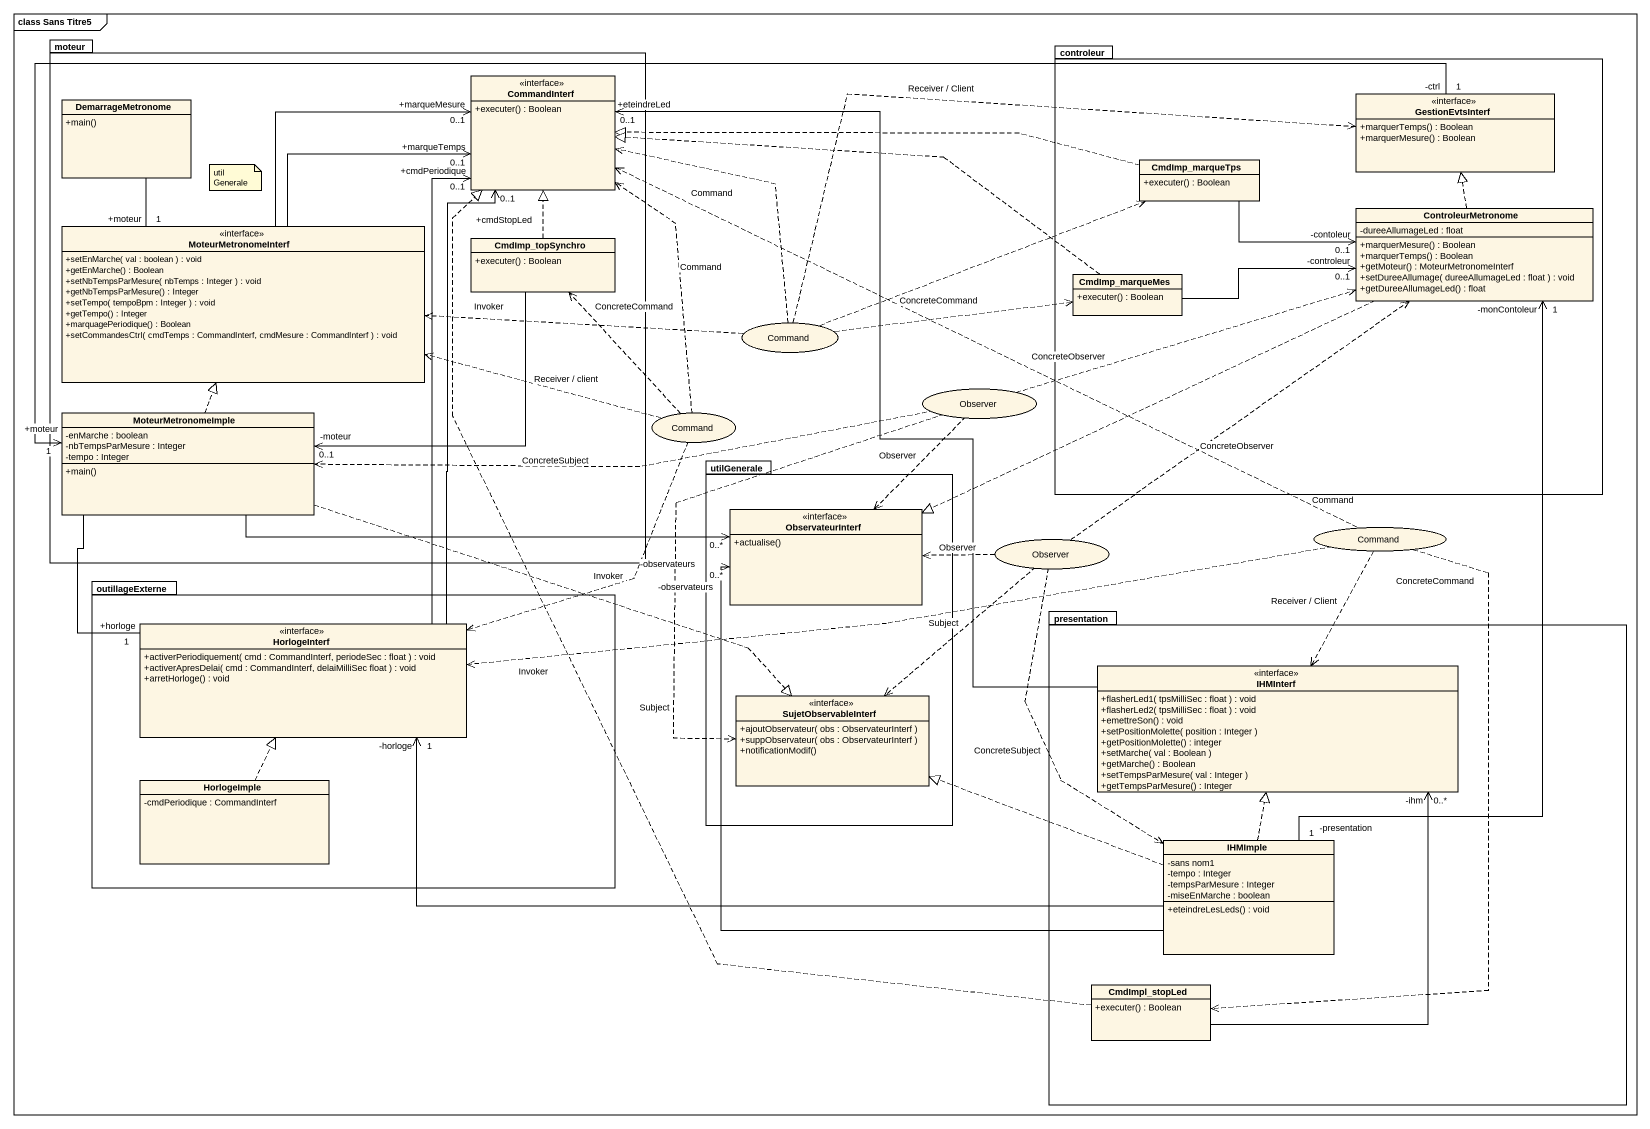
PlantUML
@startuml
mainframe class Sans Titre5
allowmixing
hide circle
hide empty members
skinparam classAttributeIconSize 0
package moteur {
  interface CommandInterf {
    +executer() : Boolean
  }
  class DemarrageMetronome {
    +main()
  }
  interface MoteurMetronomeInterf {
    +setEnMarche( val : boolean ) : void
    +getEnMarche() : Boolean
    +setNbTempsParMesure( nbTemps : Integer ) : void
    +getNbTempsParMesure() : Integer
    +setTempo( tempoBpm : Integer ) : void
    +getTempo() : Integer
    +marquagePeriodique() : Boolean
    +setCommandesCtrl( cmdTemps : CommandInterf, cmdMesure : CommandInterf ) : void
  }
  class CmdImp_topSynchro {
    +executer() : Boolean
  }
  class MoteurMetronomeImple {
    -enMarche : boolean
    -nbTempsParMesure : Integer
    -tempo : Integer
    +main()
  }
}
package controleur {
  interface GestionEvtsInterf {
    +marquerTemps() : Boolean
    +marquerMesure() : Boolean
  }
  class CmdImp_marqueTps {
    +executer() : Boolean
  }
  class ControleurMetronome {
    -dureeAllumageLed : float
    +marquerMesure() : Boolean
    +marquerTemps() : Boolean
    +getMoteur() : MoteurMetronomeInterf
    +setDureeAllumage( dureeAllumageLed : float ) : void
    +getDureeAllumageLed() : float
  }
  class CmdImp_marqueMes {
    +executer() : Boolean
  }
}
usecase Command
usecase Observer
usecase "Command" as Command_2
package utilGenerale {
  interface ObservateurInterf {
    +actualise()
  }
  interface SujetObservableInterf {
    +ajoutObservateur( obs : ObservateurInterf )
    +suppObservateur( obs : ObservateurInterf )
    +notificationModif()
  }
}
usecase "Observer" as Observer_2
usecase "Command" as Command_3
package outillageExterne {
  interface HorlogeInterf {
    +activerPeriodiquement( cmd : CommandInterf, periodeSec : float ) : void
    +activerApresDelai( cmd : CommandInterf, delaiMilliSec float ) : void
    +arretHorloge() : void
  }
  class HorlogeImple {
    -cmdPeriodique : CommandInterf
  }
}
package presentation {
  interface IHMInterf {
    +flasherLed1( tpsMilliSec : float ) : void
    +flasherLed2( tpsMilliSec : float ) : void
    +emettreSon() : void
    +setPositionMolette( position : Integer )
    +getPositionMolette() : integer
    +setMarche( val : Boolean )
    +getMarche() : Boolean
    +setTempsParMesure( val : Integer )
    +getTempsParMesure() : Integer
  }
  class IHMImple {
    -sans nom1
    -tempo : Integer
    -tempsParMesure : Integer
    -miseEnMarche : boolean
    +eteindreLesLeds() : void
  }
  class CmdImpl_stopLed {
    +executer() : Boolean
  }
}
GestionEvtsInterf "-ctrl\n1" -left-> "+moteur\n1" MoteurMetronomeImple
DemarrageMetronome -- "+moteur\n1" MoteurMetronomeInterf
CmdImp_marqueTps .left.|> CommandInterf
CmdImp_marqueTps -right-> "-contoleur\n0..1" ControleurMetronome
ControleurMetronome .up.|> GestionEvtsInterf
ControleurMetronome .left.|> ObservateurInterf
MoteurMetronomeInterf -right-> "+marqueTemps\n0..1" CommandInterf
MoteurMetronomeInterf -right-> "+marqueMesure\n0..1" CommandInterf
CmdImp_topSynchro .up.|> CommandInterf
CmdImp_topSynchro -left-> "-moteur\n0..1" MoteurMetronomeImple
CmdImp_marqueMes .left.|> CommandInterf
CmdImp_marqueMes -right-> "-controleur\n0..1" ControleurMetronome
Command .up.> CommandInterf : Command
Command .right.> GestionEvtsInterf : Receiver / Client
Command .right.> CmdImp_marqueTps : ConcreteCommand
Command .left.> MoteurMetronomeInterf : Invoker
Command .right.> CmdImp_marqueMes
Observer .right.> ControleurMetronome : ConcreteObserver
Observer .left.> MoteurMetronomeImple : ConcreteSubject
Observer ..> ObservateurInterf : Observer
Observer ..> SujetObservableInterf : Subject
MoteurMetronomeImple .up.|> MoteurMetronomeInterf
MoteurMetronomeImple -right-> "-observateurs\n0..*" ObservateurInterf
MoteurMetronomeImple -- "+horloge\n1" HorlogeInterf
MoteurMetronomeImple .right.|> SujetObservableInterf
Command_2 .up.> CommandInterf : Command
Command_2 .left.> MoteurMetronomeInterf : Receiver / client
Command_2 .up.> CmdImp_topSynchro : ConcreteCommand
Command_2 ..> HorlogeInterf : Invoker
Observer_2 .up.> ControleurMetronome : ConcreteObserver
Observer_2 .left.> ObservateurInterf : Observer
Observer_2 ..> SujetObservableInterf : Subject
Observer_2 ..> IHMImple : ConcreteSubject
Command_3 .left.> CommandInterf : Command
Command_3 .left.> HorlogeInterf : Invoker
Command_3 ..> IHMInterf : Receiver / Client
Command_3 ..> CmdImpl_stopLed : ConcreteCommand
HorlogeInterf -up-> "+cmdPeriodique\n0..1" CommandInterf
HorlogeInterf -up-> "+cmdStopLed\n0..1" CommandInterf
IHMInterf -up-> "+eteindreLed\n0..1" CommandInterf
HorlogeImple .up.|> HorlogeInterf
IHMImple "-presentation\n1" -up-> "-monContoleur\n1" ControleurMetronome
IHMImple -up-> "-observateurs\n0..*" ObservateurInterf
IHMImple -left-> "-horloge\n1" HorlogeInterf
IHMImple .up.|> IHMInterf
IHMImple .left.|> SujetObservableInterf
CmdImpl_stopLed .up.|> CommandInterf
CmdImpl_stopLed -up-> "-ihm\n0..*" IHMInterf
note as N1
  utilGenerale
end note
@enduml
